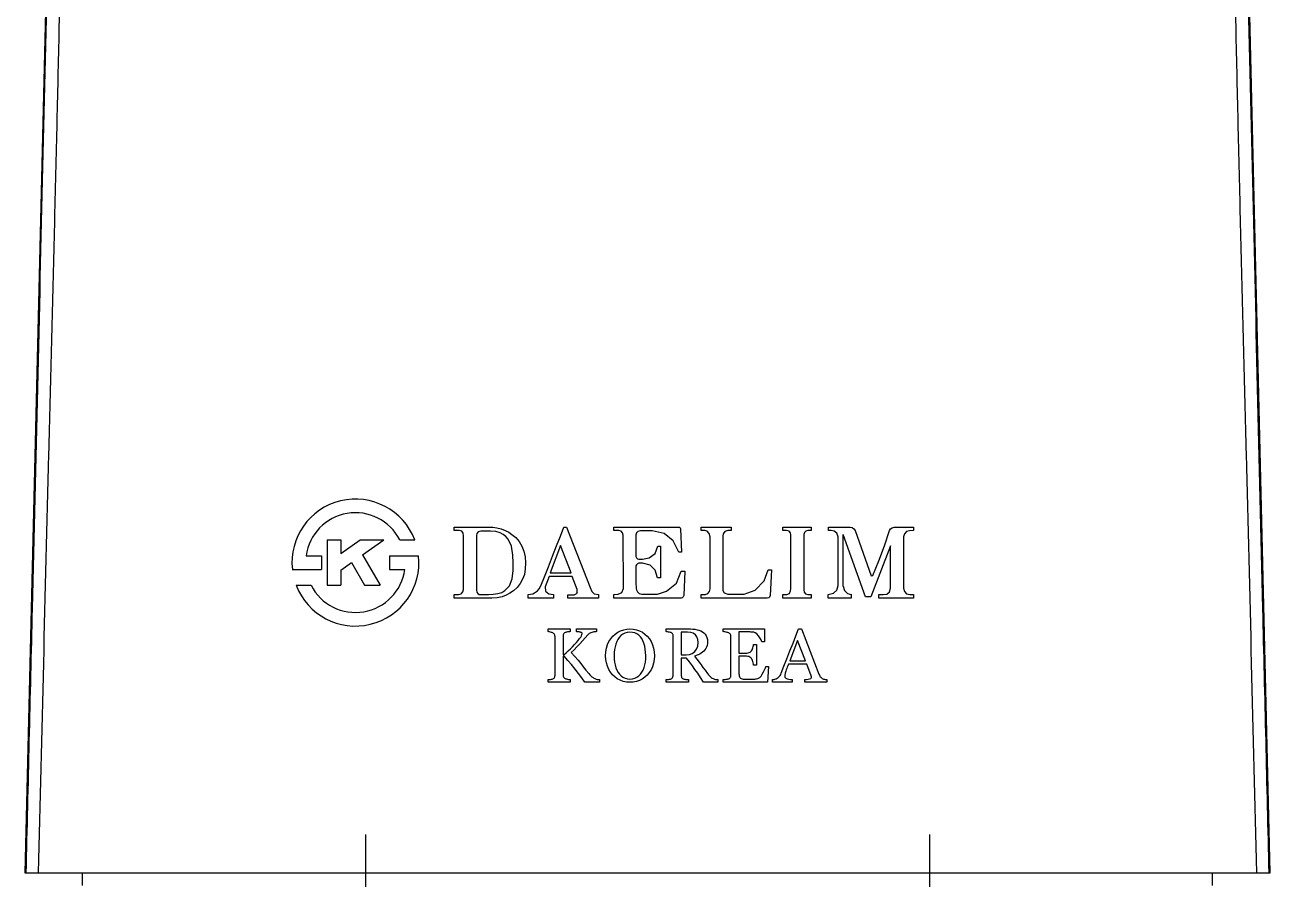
# Model space of a CAD drawing. Extents: x 8180 to 8774, y -5808 to -5388.
# Drawn here: x 8556.2 to 8605.23, y -5603.66 to -5570.02 of the extents above; entities that cross this region are included whole.
import ezdxf

# ---------------------------------------------------------------- set-up
doc = ezdxf.new("R2010")
doc.units = 0
doc.header["$LTSCALE"] = 7
doc.header["$MEASUREMENT"] = 0
doc.linetypes.add('CENTER', pattern=[2, 1.25, -0.25, 0.25, -0.25])
doc.layers.get('0').update_dxf_attribs({"color": 2, "linetype": 'CONTINUOUS'})
for name, color, linetype in [('CL', 1, 'CENTER'), ('DIM', 2, 'CONTINUOUS'), ('DWG', 7, 'CONTINUOUS')]:
    doc.layers.add(name, color=color, linetype=linetype)

msp = doc.modelspace()

# ---------------------------------------------------------------- linework, layer by layer
at = {"color": 7, "linetype": 'Continuous'}
for p, q in [((8558.466, -5603.908), (8558.466, -5603.407)), ((8602.966, -5603.908), (8602.966, -5603.407))]:
    msp.add_line(p, q, dxfattribs=at)
at = {"layer": 'CL'}
for p, q in [((8569.617, -5601.907), (8569.617, -5666.527)), ((8591.817, -5601.907), (8591.817, -5666.527))]:
    msp.add_line(p, q, dxfattribs=at)
at = {"layer": 'DIM'}
for p, q in [((8573.1, -5589.925), (8573.1, -5589.792)), ((8573.1, -5589.792), (8574.454, -5589.792)), ((8574.454, -5589.792), (8574.622, -5589.8)), ((8577.284, -5590.145), (8577.421, -5589.792)), ((8577.421, -5589.792), (8577.532, -5589.792)), ((8577.532, -5589.792), (8578.453, -5592.174)), ((8579.384, -5589.932), (8579.384, -5589.792)), ((8579.384, -5589.792), (8581.92, -5589.792)), ((8581.92, -5589.792), (8581.97, -5589.803)), ((8582.834, -5589.932), (8582.834, -5589.792)), ((8582.834, -5589.792), (8584.016, -5589.792)), ((8584.016, -5589.792), (8584.016, -5589.932)), ((8586.046, -5589.792), (8587.161, -5589.792)), ((8586.046, -5589.932), (8586.046, -5589.792)), ((8587.161, -5589.792), (8587.161, -5589.932)), ((8587.841, -5589.792), (8588.693, -5589.792)), ((8587.841, -5589.932), (8587.841, -5589.792)), ((8588.693, -5589.792), (8588.774, -5589.811)), ((8590.351, -5589.818), (8590.426, -5589.792)), ((8590.426, -5589.792), (8591.188, -5589.792)), ((8591.188, -5589.792), (8591.188, -5589.932)), ((8573.295, -5589.926), (8573.1, -5589.925)), ((8573.404, -5589.956), (8573.295, -5589.926)), ((8573.461, -5590.034), (8573.404, -5589.956)), ((8573.476, -5590.141), (8573.461, -5590.034)), ((8573.476, -5592.253), (8573.476, -5590.141)), ((8573.998, -5590.047), (8573.981, -5590.123)), ((8573.981, -5590.123), (8573.981, -5592.272)), ((8574.053, -5589.982), (8573.998, -5590.047)), ((8574.152, -5589.954), (8574.053, -5589.982)), ((8574.222, -5589.953), (8574.152, -5589.954)), ((8574.291, -5589.952), (8574.222, -5589.953)), ((8574.352, -5589.952), (8574.291, -5589.952)), ((8574.539, -5589.954), (8574.352, -5589.952)), ((8574.743, -5589.971), (8574.539, -5589.954)), ((8574.622, -5589.8), (8574.788, -5589.826)), ((8574.911, -5590.016), (8574.743, -5589.971)), ((8574.788, -5589.826), (8574.952, -5589.869)), ((8575.032, -5590.083), (8574.911, -5590.016)), ((8574.952, -5589.869), (8575.108, -5589.928)), ((8575.137, -5590.166), (8575.032, -5590.083)), ((8575.108, -5589.928), (8575.25, -5589.998)), ((8575.231, -5590.264), (8575.137, -5590.166)), ((8575.358, -5590.542), (8575.231, -5590.264)), ((8575.25, -5589.998), (8575.377, -5590.08)), ((8575.377, -5590.08), (8575.53, -5590.209)), ((8575.53, -5590.209), (8575.659, -5590.362)), ((8577.135, -5590.53), (8577.284, -5590.145)), ((8579.593, -5589.934), (8579.384, -5589.932)), ((8579.674, -5589.961), (8579.593, -5589.934)), ((8579.733, -5590.026), (8579.674, -5589.961)), ((8579.757, -5590.111), (8579.733, -5590.026)), ((8579.767, -5592.211), (8579.757, -5590.111)), ((8580.284, -5590.02), (8580.262, -5590.099)), ((8580.262, -5590.099), (8580.262, -5590.947)), ((8580.341, -5589.969), (8580.284, -5590.02)), ((8580.438, -5589.947), (8580.341, -5589.969)), ((8580.898, -5589.947), (8580.438, -5589.947)), ((8581.368, -5590.05), (8580.898, -5589.947)), ((8581.733, -5590.34), (8581.368, -5590.05)), ((8581.97, -5589.803), (8582, -5589.827)), ((8582, -5589.827), (8582.012, -5589.863)), ((8582.012, -5589.863), (8582.06, -5590.788)), ((8582.972, -5589.933), (8582.834, -5589.932)), ((8583.072, -5589.961), (8582.972, -5589.933)), ((8583.15, -5590.043), (8583.072, -5589.961)), ((8583.181, -5590.18), (8583.15, -5590.043)), ((8583.182, -5592.227), (8583.181, -5590.18)), ((8583.68, -5590.154), (8583.677, -5592.174)), ((8583.696, -5590.061), (8583.68, -5590.154)), ((8583.762, -5589.974), (8583.696, -5590.061)), ((8583.879, -5589.933), (8583.762, -5589.974)), ((8584.016, -5589.932), (8583.879, -5589.933)), ((8586.194, -5589.933), (8586.046, -5589.932)), ((8586.293, -5589.96), (8586.194, -5589.933)), ((8586.343, -5590.024), (8586.293, -5589.96)), ((8586.357, -5590.1), (8586.343, -5590.024)), ((8586.357, -5592.223), (8586.357, -5590.1)), ((8586.875, -5590.082), (8586.872, -5592.265)), ((8586.895, -5590.009), (8586.875, -5590.082)), ((8586.949, -5589.955), (8586.895, -5590.009)), ((8587.025, -5589.933), (8586.949, -5589.955)), ((8587.161, -5589.932), (8587.025, -5589.933)), ((8587.952, -5589.931), (8587.841, -5589.932)), ((8588.072, -5589.952), (8587.952, -5589.931)), ((8588.176, -5590.028), (8588.072, -5589.952)), ((8588.22, -5590.183), (8588.176, -5590.028)), ((8588.219, -5592.096), (8588.22, -5590.183)), ((8588.422, -5592.115), (8588.422, -5590.081)), ((8589.304, -5592.547), (8588.423, -5590.081)), ((8588.774, -5589.811), (8588.845, -5589.857)), ((8588.845, -5589.857), (8588.9, -5589.932)), ((8588.9, -5589.932), (8589.521, -5591.709)), ((8590.047, -5590.528), (8590.248, -5589.933)), ((8590.248, -5589.933), (8590.287, -5589.868)), ((8590.287, -5589.868), (8590.351, -5589.818)), ((8590.834, -5590.057), (8590.804, -5590.178)), ((8590.804, -5590.178), (8590.804, -5592.197)), ((8590.916, -5589.971), (8590.834, -5590.057)), ((8591.04, -5589.936), (8590.916, -5589.971)), ((8591.188, -5589.932), (8591.04, -5589.936)), ((8568.099, -5590.299), (8568.099, -5592.085)), ((8568.099, -5590.299), (8568.634, -5590.299)), ((8568.634, -5590.299), (8568.634, -5590.833)), ((8568.634, -5590.833), (8569.397, -5590.299)), ((8569.397, -5590.299), (8570.331, -5590.299)), ((8569.496, -5590.884), (8570.331, -5590.299)), ((8570.964, -5590.299), (8571.55, -5590.299)), ((8575.416, -5590.895), (8575.358, -5590.542)), ((8575.659, -5590.362), (8575.765, -5590.54)), ((8575.765, -5590.54), (8575.845, -5590.74)), ((8575.845, -5590.74), (8575.896, -5590.963)), ((8577.296, -5590.52), (8576.886, -5591.597)), ((8576.974, -5590.945), (8577.135, -5590.53)), ((8577.714, -5591.597), (8577.296, -5590.52)), ((8581.013, -5590.832), (8581.121, -5590.54)), ((8581.121, -5590.54), (8581.234, -5590.54)), ((8581.234, -5590.54), (8581.234, -5591.796)), ((8581.954, -5590.788), (8581.733, -5590.34)), ((8590.29, -5590.531), (8589.517, -5592.547)), ((8589.82, -5591.12), (8590.047, -5590.528)), ((8590.29, -5592.197), (8590.29, -5590.531)), ((8567.269, -5590.924), (8567.875, -5590.924)), ((8567.875, -5590.924), (8567.875, -5591.46)), ((8568.634, -5591.487), (8569.056, -5591.192)), ((8569.056, -5591.192), (8569.571, -5592.085)), ((8569.496, -5590.884), (8570.19, -5592.085)), ((8570.554, -5590.924), (8570.554, -5591.46)), ((8570.554, -5590.924), (8571.7, -5590.924)), ((8575.43, -5591.206), (8575.416, -5590.895)), ((8575.422, -5591.498), (8575.43, -5591.206)), ((8575.896, -5590.963), (8575.913, -5591.208)), ((8575.913, -5591.208), (8575.903, -5591.441)), ((8576.811, -5591.363), (8576.974, -5590.945)), ((8580.262, -5590.947), (8580.281, -5591.002)), ((8580.32, -5591.236), (8580.279, -5591.274)), ((8580.281, -5591.002), (8580.324, -5591.044)), ((8580.376, -5591.221), (8580.32, -5591.236)), ((8580.324, -5591.044), (8580.378, -5591.061)), ((8580.519, -5591.221), (8580.376, -5591.221)), ((8580.378, -5591.061), (8580.519, -5591.061)), ((8580.519, -5591.061), (8580.786, -5591.004)), ((8580.816, -5591.295), (8580.519, -5591.221)), ((8580.786, -5591.004), (8581.013, -5590.832)), ((8582.06, -5590.788), (8581.954, -5590.788)), ((8589.594, -5591.707), (8589.82, -5591.12)), ((8566.729, -5591.46), (8567.875, -5591.46)), ((8568.634, -5591.487), (8568.634, -5592.085)), ((8570.554, -5591.46), (8571.161, -5591.46)), ((8575.381, -5591.837), (8575.422, -5591.498)), ((8575.866, -5591.655), (8575.796, -5591.846)), ((8575.903, -5591.441), (8575.866, -5591.655)), ((8576.514, -5592.113), (8576.658, -5591.753)), ((8576.658, -5591.753), (8576.811, -5591.363)), ((8576.843, -5591.739), (8576.688, -5592.152)), ((8577.753, -5591.739), (8576.843, -5591.739)), ((8576.886, -5591.597), (8577.714, -5591.597)), ((8577.942, -5592.254), (8577.753, -5591.739)), ((8580.279, -5591.274), (8580.262, -5591.322)), ((8580.262, -5591.322), (8580.262, -5592.061)), ((8581.023, -5591.497), (8580.816, -5591.295)), ((8581.107, -5591.796), (8581.023, -5591.497)), ((8581.855, -5592.003), (8582.045, -5591.536)), ((8582.045, -5591.536), (8582.188, -5591.536)), ((8582.188, -5591.536), (8582.143, -5592.484)), ((8585.317, -5591.915), (8585.472, -5591.477)), ((8585.472, -5591.477), (8585.594, -5591.477)), ((8585.594, -5591.477), (8585.542, -5592.492)), ((8589.521, -5591.709), (8589.594, -5591.707)), ((8566.88, -5592.085), (8567.465, -5592.085)), ((8568.099, -5592.085), (8568.634, -5592.085)), ((8569.571, -5592.085), (8570.19, -5592.085)), ((8575.092, -5592.296), (8575.193, -5592.205)), ((8575.193, -5592.205), (8575.278, -5592.104)), ((8575.278, -5592.104), (8575.381, -5591.837)), ((8575.577, -5592.175), (8575.441, -5592.305)), ((8575.696, -5592.018), (8575.577, -5592.175)), ((8575.796, -5591.846), (8575.696, -5592.018)), ((8576.379, -5592.31), (8576.454, -5592.23)), ((8576.454, -5592.23), (8576.514, -5592.113)), ((8576.688, -5592.152), (8576.7, -5592.319)), ((8578.453, -5592.174), (8578.518, -5592.33)), ((8579.709, -5592.376), (8579.767, -5592.211)), ((8580.262, -5592.061), (8580.264, -5592.14)), ((8580.264, -5592.14), (8580.27, -5592.206)), ((8580.27, -5592.206), (8580.28, -5592.26)), ((8581.234, -5591.796), (8581.107, -5591.796)), ((8581.47, -5592.315), (8581.855, -5592.003)), ((8583.157, -5592.334), (8583.182, -5592.227)), ((8583.677, -5592.174), (8583.683, -5592.293)), ((8584.959, -5592.272), (8585.317, -5591.915)), ((8586.351, -5592.309), (8586.357, -5592.223)), ((8588.167, -5592.275), (8588.219, -5592.096)), ((8588.422, -5592.115), (8588.469, -5592.288)), ((8590.249, -5592.348), (8590.29, -5592.197)), ((8590.804, -5592.197), (8590.834, -5592.334)), ((8573.1, -5592.452), (8573.272, -5592.452)), ((8573.1, -5592.592), (8573.1, -5592.452)), ((8574.375, -5592.592), (8573.1, -5592.592)), ((8573.272, -5592.452), (8573.373, -5592.421)), ((8573.373, -5592.421), (8573.447, -5592.345)), ((8573.447, -5592.345), (8573.476, -5592.253)), ((8573.981, -5592.272), (8573.993, -5592.361)), ((8573.993, -5592.361), (8574.028, -5592.409)), ((8574.028, -5592.409), (8574.086, -5592.448)), ((8574.086, -5592.448), (8574.182, -5592.454)), ((8574.182, -5592.454), (8574.311, -5592.452)), ((8574.311, -5592.452), (8574.453, -5592.451)), ((8574.58, -5592.589), (8574.375, -5592.592)), ((8574.453, -5592.451), (8574.635, -5592.442)), ((8574.794, -5592.574), (8574.58, -5592.589)), ((8574.635, -5592.442), (8574.821, -5592.415)), ((8574.991, -5592.535), (8574.794, -5592.574)), ((8574.821, -5592.415), (8574.975, -5592.368)), ((8574.975, -5592.368), (8575.092, -5592.296)), ((8575.156, -5592.476), (8574.991, -5592.535)), ((8575.301, -5592.402), (8575.156, -5592.476)), ((8575.441, -5592.305), (8575.301, -5592.402)), ((8576.015, -5592.454), (8576.102, -5592.442)), ((8576.015, -5592.592), (8576.015, -5592.454)), ((8577.02, -5592.592), (8576.015, -5592.592)), ((8576.102, -5592.442), (8576.194, -5592.419)), ((8576.194, -5592.419), (8576.272, -5592.385)), ((8576.272, -5592.385), (8576.379, -5592.31)), ((8576.7, -5592.319), (8576.83, -5592.417)), ((8576.83, -5592.417), (8577.02, -5592.454)), ((8577.02, -5592.454), (8577.02, -5592.592)), ((8577.583, -5592.459), (8577.826, -5592.458)), ((8577.583, -5592.592), (8577.583, -5592.459)), ((8578.788, -5592.592), (8577.583, -5592.592)), ((8577.826, -5592.458), (8577.904, -5592.428)), ((8577.951, -5592.355), (8577.904, -5592.428)), ((8577.951, -5592.355), (8577.942, -5592.254)), ((8578.518, -5592.33), (8578.61, -5592.422)), ((8578.61, -5592.422), (8578.788, -5592.454)), ((8578.788, -5592.454), (8578.788, -5592.592)), ((8579.384, -5592.452), (8579.565, -5592.436)), ((8579.384, -5592.592), (8579.384, -5592.452)), ((8580.272, -5592.592), (8579.384, -5592.592)), ((8579.565, -5592.436), (8579.709, -5592.376)), ((8581.16, -5592.592), (8580.272, -5592.592)), ((8580.28, -5592.26), (8580.321, -5592.348)), ((8580.321, -5592.348), (8580.394, -5592.408)), ((8580.394, -5592.408), (8580.492, -5592.431)), ((8580.492, -5592.431), (8580.654, -5592.434)), ((8580.654, -5592.434), (8580.914, -5592.432)), ((8580.914, -5592.432), (8581.109, -5592.43)), ((8581.109, -5592.43), (8581.47, -5592.315)), ((8582.048, -5592.592), (8581.16, -5592.592)), ((8582.086, -5592.577), (8582.048, -5592.592)), ((8582.125, -5592.538), (8582.086, -5592.577)), ((8582.143, -5592.484), (8582.125, -5592.538)), ((8582.834, -5592.592), (8582.834, -5592.452)), ((8582.834, -5592.452), (8582.994, -5592.452)), ((8585.433, -5592.592), (8582.834, -5592.592)), ((8582.994, -5592.452), (8583.09, -5592.412)), ((8583.09, -5592.412), (8583.157, -5592.334)), ((8583.683, -5592.293), (8583.733, -5592.385)), ((8583.733, -5592.385), (8583.877, -5592.43)), ((8583.877, -5592.43), (8584.523, -5592.434)), ((8584.523, -5592.434), (8584.959, -5592.272)), ((8585.488, -5592.582), (8585.433, -5592.592)), ((8585.526, -5592.55), (8585.488, -5592.582)), ((8585.542, -5592.492), (8585.526, -5592.55)), ((8586.046, -5592.452), (8586.201, -5592.45)), ((8586.046, -5592.592), (8586.046, -5592.452)), ((8587.161, -5592.592), (8586.046, -5592.592)), ((8586.201, -5592.45), (8586.311, -5592.404)), ((8586.311, -5592.404), (8586.351, -5592.309)), ((8586.872, -5592.265), (8586.887, -5592.358)), ((8586.887, -5592.358), (8586.937, -5592.423)), ((8586.937, -5592.423), (8587.026, -5592.451)), ((8587.026, -5592.451), (8587.161, -5592.452)), ((8587.161, -5592.452), (8587.161, -5592.592)), ((8587.832, -5592.452), (8588.035, -5592.398)), ((8587.832, -5592.592), (8587.832, -5592.452)), ((8588.741, -5592.592), (8587.832, -5592.592)), ((8588.035, -5592.398), (8588.167, -5592.275)), ((8588.469, -5592.288), (8588.587, -5592.405)), ((8588.587, -5592.405), (8588.741, -5592.452)), ((8588.741, -5592.452), (8588.741, -5592.592)), ((8589.517, -5592.547), (8589.304, -5592.547)), ((8589.826, -5592.592), (8589.826, -5592.452)), ((8589.826, -5592.452), (8589.998, -5592.454)), ((8591.188, -5592.592), (8589.826, -5592.592)), ((8589.998, -5592.454), (8590.144, -5592.43)), ((8590.144, -5592.43), (8590.249, -5592.348)), ((8590.834, -5592.334), (8590.918, -5592.421)), ((8590.918, -5592.421), (8591.044, -5592.451)), ((8591.044, -5592.451), (8591.188, -5592.452)), ((8591.188, -5592.452), (8591.188, -5592.592)), ((8576.799, -5593.807), (8577.67, -5593.807)), ((8576.799, -5593.912), (8576.799, -5593.807)), ((8576.828, -5593.915), (8576.799, -5593.912)), ((8576.86, -5593.921), (8576.828, -5593.915)), ((8576.895, -5593.929), (8576.86, -5593.921)), ((8576.93, -5593.939), (8576.895, -5593.929)), ((8576.961, -5593.951), (8576.93, -5593.939)), ((8576.99, -5593.963), (8576.961, -5593.951)), ((8577.02, -5593.981), (8576.99, -5593.963)), ((8577.042, -5594.001), (8577.02, -5593.981)), ((8577.057, -5594.024), (8577.042, -5594.001)), ((8577.067, -5594.05), (8577.057, -5594.024)), ((8577.072, -5594.079), (8577.067, -5594.05)), ((8577.074, -5594.111), (8577.072, -5594.079)), ((8577.074, -5595.627), (8577.074, -5594.111)), ((8577.392, -5594.065), (8577.39, -5594.096)), ((8577.39, -5594.096), (8577.39, -5594.822)), ((8577.397, -5594.035), (8577.392, -5594.065)), ((8577.407, -5594.006), (8577.397, -5594.035)), ((8577.422, -5593.981), (8577.407, -5594.006)), ((8577.445, -5593.962), (8577.422, -5593.981)), ((8577.475, -5593.947), (8577.445, -5593.962)), ((8577.499, -5593.94), (8577.475, -5593.947)), ((8577.529, -5593.932), (8577.499, -5593.94)), ((8577.567, -5593.925), (8577.529, -5593.932)), ((8577.606, -5593.918), (8577.567, -5593.925)), ((8577.641, -5593.914), (8577.606, -5593.918)), ((8577.67, -5593.912), (8577.641, -5593.914)), ((8577.67, -5593.807), (8577.67, -5593.912)), ((8577.922, -5593.912), (8577.922, -5593.807)), ((8577.922, -5593.807), (8578.71, -5593.807)), ((8577.937, -5593.913), (8577.922, -5593.912)), ((8577.955, -5593.914), (8577.937, -5593.913)), ((8577.976, -5593.915), (8577.955, -5593.914)), ((8577.998, -5593.917), (8577.976, -5593.915)), ((8577.986, -5594.26), (8578.043, -5594.188)), ((8578.023, -5593.921), (8577.998, -5593.917)), ((8578.049, -5593.926), (8578.023, -5593.921)), ((8578.043, -5594.188), (8578.086, -5594.128)), ((8578.072, -5593.933), (8578.049, -5593.926)), ((8578.093, -5593.94), (8578.072, -5593.933)), ((8578.086, -5594.128), (8578.116, -5594.077)), ((8578.112, -5593.949), (8578.093, -5593.94)), ((8578.128, -5593.959), (8578.112, -5593.949)), ((8578.116, -5594.077), (8578.134, -5594.029)), ((8578.137, -5593.971), (8578.128, -5593.959)), ((8578.134, -5594.029), (8578.14, -5593.985)), ((8578.14, -5593.985), (8578.137, -5593.971)), ((8578.26, -5594.151), (8578.154, -5594.27)), ((8578.363, -5594.034), (8578.26, -5594.151)), ((8578.389, -5594.01), (8578.363, -5594.034)), ((8578.419, -5593.988), (8578.389, -5594.01)), ((8578.454, -5593.97), (8578.419, -5593.988)), ((8578.491, -5593.954), (8578.454, -5593.97)), ((8578.527, -5593.942), (8578.491, -5593.954)), ((8578.562, -5593.932), (8578.527, -5593.942)), ((8578.582, -5593.928), (8578.562, -5593.932)), ((8578.6, -5593.925), (8578.582, -5593.928)), ((8578.615, -5593.922), (8578.6, -5593.925)), ((8578.629, -5593.919), (8578.615, -5593.922)), ((8578.643, -5593.917), (8578.629, -5593.919)), ((8578.657, -5593.916), (8578.643, -5593.917)), ((8578.669, -5593.915), (8578.657, -5593.916)), ((8578.68, -5593.914), (8578.669, -5593.915)), ((8578.69, -5593.913), (8578.68, -5593.914)), ((8578.699, -5593.912), (8578.69, -5593.913)), ((8578.706, -5593.912), (8578.699, -5593.912)), ((8578.71, -5593.912), (8578.706, -5593.912)), ((8578.71, -5593.807), (8578.71, -5593.912)), ((8579.197, -5594.301), (8579.267, -5594.191)), ((8579.267, -5594.191), (8579.35, -5594.092)), ((8579.35, -5594.092), (8579.444, -5594.007)), ((8579.444, -5594.007), (8579.546, -5593.936)), ((8579.6, -5594.137), (8579.545, -5594.218)), ((8579.546, -5593.936), (8579.659, -5593.88)), ((8579.664, -5594.067), (8579.6, -5594.137)), ((8579.659, -5593.88), (8579.778, -5593.839)), ((8579.739, -5594.01), (8579.664, -5594.067)), ((8579.823, -5593.967), (8579.739, -5594.01)), ((8579.778, -5593.839), (8579.9, -5593.815)), ((8579.919, -5593.941), (8579.823, -5593.967)), ((8579.9, -5593.815), (8580.027, -5593.806)), ((8580.027, -5593.932), (8579.919, -5593.941)), ((8580.027, -5593.806), (8580.157, -5593.815)), ((8580.124, -5593.94), (8580.027, -5593.932)), ((8580.213, -5593.962), (8580.124, -5593.94)), ((8580.157, -5593.815), (8580.282, -5593.84)), ((8580.295, -5593.999), (8580.213, -5593.962)), ((8580.282, -5593.84), (8580.403, -5593.881)), ((8580.369, -5594.05), (8580.295, -5593.999)), ((8580.434, -5594.112), (8580.369, -5594.05)), ((8580.403, -5593.881), (8580.515, -5593.938)), ((8580.49, -5594.186), (8580.434, -5594.112)), ((8580.537, -5594.273), (8580.49, -5594.186)), ((8580.515, -5593.938), (8580.616, -5594.008)), ((8580.616, -5594.008), (8580.708, -5594.092)), ((8580.708, -5594.092), (8580.789, -5594.19)), ((8580.789, -5594.19), (8580.859, -5594.302)), ((8581.446, -5593.807), (8582.415, -5593.807)), ((8581.446, -5593.912), (8581.446, -5593.807)), ((8581.476, -5593.914), (8581.446, -5593.912)), ((8581.509, -5593.919), (8581.476, -5593.914)), ((8581.546, -5593.926), (8581.509, -5593.919)), ((8581.583, -5593.933), (8581.546, -5593.926)), ((8581.616, -5593.941), (8581.583, -5593.933)), ((8581.643, -5593.95), (8581.616, -5593.941)), ((8581.675, -5593.966), (8581.643, -5593.95)), ((8581.698, -5593.986), (8581.675, -5593.966)), ((8581.712, -5594.011), (8581.698, -5593.986)), ((8581.721, -5594.039), (8581.712, -5594.011)), ((8581.726, -5594.069), (8581.721, -5594.039)), ((8581.727, -5594.103), (8581.726, -5594.069)), ((8581.727, -5595.621), (8581.727, -5594.103)), ((8582.043, -5593.926), (8582.043, -5594.827)), ((8582.294, -5593.926), (8582.043, -5593.926)), ((8582.417, -5593.939), (8582.294, -5593.926)), ((8582.415, -5593.807), (8582.502, -5593.81)), ((8582.52, -5593.976), (8582.417, -5593.939)), ((8582.502, -5593.81), (8582.586, -5593.819)), ((8582.603, -5594.038), (8582.52, -5593.976)), ((8582.586, -5593.819), (8582.666, -5593.834)), ((8582.664, -5594.121), (8582.603, -5594.038)), ((8582.701, -5594.222), (8582.664, -5594.121)), ((8582.666, -5593.834), (8582.741, -5593.856)), ((8582.741, -5593.856), (8582.811, -5593.885)), ((8582.811, -5593.885), (8582.877, -5593.922)), ((8582.877, -5593.922), (8582.934, -5593.965)), ((8582.934, -5593.965), (8582.983, -5594.017)), ((8582.983, -5594.017), (8583.024, -5594.076)), ((8583.024, -5594.076), (8583.054, -5594.144)), ((8583.054, -5594.144), (8583.073, -5594.221)), ((8583.701, -5593.912), (8583.701, -5593.807)), ((8583.701, -5593.807), (8585.327, -5593.807)), ((8583.731, -5593.915), (8583.701, -5593.912)), ((8583.767, -5593.921), (8583.731, -5593.915)), ((8583.809, -5593.929), (8583.767, -5593.921)), ((8583.851, -5593.939), (8583.809, -5593.929)), ((8583.886, -5593.951), (8583.851, -5593.939)), ((8583.916, -5593.963), (8583.886, -5593.951)), ((8583.947, -5593.981), (8583.916, -5593.963)), ((8583.97, -5594.001), (8583.947, -5593.981)), ((8583.984, -5594.025), (8583.97, -5594.001)), ((8583.993, -5594.051), (8583.984, -5594.025)), ((8583.999, -5594.08), (8583.993, -5594.051)), ((8584.001, -5594.111), (8583.999, -5594.08)), ((8584.001, -5595.621), (8584.001, -5594.111)), ((8584.316, -5593.923), (8584.316, -5594.758)), ((8584.646, -5593.923), (8584.316, -5593.923)), ((8584.698, -5593.924), (8584.646, -5593.923)), ((8584.746, -5593.925), (8584.698, -5593.924)), ((8584.791, -5593.926), (8584.746, -5593.925)), ((8584.831, -5593.929), (8584.791, -5593.926)), ((8584.868, -5593.932), (8584.831, -5593.929)), ((8584.9, -5593.935), (8584.868, -5593.932)), ((8584.961, -5593.956), (8584.9, -5593.935)), ((8585.023, -5594.002), (8584.961, -5593.956)), ((8585.088, -5594.074), (8585.023, -5594.002)), ((8585.145, -5594.156), (8585.088, -5594.074)), ((8585.188, -5594.236), (8585.145, -5594.156)), ((8585.327, -5593.807), (8585.327, -5594.313)), ((8586.447, -5594.36), (8586.559, -5594.071)), ((8586.559, -5594.071), (8586.662, -5593.807)), ((8586.662, -5593.807), (8586.778, -5593.807)), ((8586.778, -5593.807), (8587.469, -5595.593)), ((8577.507, -5594.746), (8577.595, -5594.667)), ((8577.595, -5594.667), (8577.681, -5594.587)), ((8577.681, -5594.587), (8577.764, -5594.506)), ((8577.825, -5594.625), (8577.716, -5594.73)), ((8577.764, -5594.506), (8577.842, -5594.424)), ((8577.935, -5594.512), (8577.825, -5594.625)), ((8577.842, -5594.424), (8577.915, -5594.343)), ((8577.915, -5594.343), (8577.986, -5594.26)), ((8578.045, -5594.393), (8577.935, -5594.512)), ((8578.154, -5594.27), (8578.045, -5594.393)), ((8579.063, -5594.859), (8579.072, -5594.702)), ((8579.072, -5594.702), (8579.097, -5594.557)), ((8579.097, -5594.557), (8579.14, -5594.423)), ((8579.14, -5594.423), (8579.197, -5594.301)), ((8579.421, -5594.621), (8579.409, -5594.738)), ((8579.44, -5594.508), (8579.421, -5594.621)), ((8579.467, -5594.402), (8579.44, -5594.508)), ((8579.502, -5594.305), (8579.467, -5594.402)), ((8579.545, -5594.218), (8579.502, -5594.305)), ((8580.577, -5594.371), (8580.537, -5594.273)), ((8580.608, -5594.48), (8580.577, -5594.371)), ((8580.63, -5594.599), (8580.608, -5594.48)), ((8580.643, -5594.725), (8580.63, -5594.599)), ((8580.859, -5594.302), (8580.915, -5594.426)), ((8580.915, -5594.426), (8580.957, -5594.561)), ((8580.957, -5594.561), (8580.981, -5594.705)), ((8582.478, -5594.769), (8582.577, -5594.697)), ((8582.577, -5594.697), (8582.652, -5594.599)), ((8582.652, -5594.599), (8582.698, -5594.48)), ((8582.698, -5594.48), (8582.713, -5594.34)), ((8582.713, -5594.34), (8582.701, -5594.222)), ((8582.932, -5594.683), (8582.885, -5594.723)), ((8582.976, -5594.634), (8582.932, -5594.683)), ((8583.013, -5594.581), (8582.976, -5594.634)), ((8583.042, -5594.521), (8583.013, -5594.581)), ((8583.062, -5594.456), (8583.042, -5594.521)), ((8583.075, -5594.384), (8583.062, -5594.456)), ((8583.073, -5594.221), (8583.079, -5594.307)), ((8583.079, -5594.307), (8583.075, -5594.384)), ((8584.753, -5594.719), (8584.783, -5594.695)), ((8584.783, -5594.695), (8584.811, -5594.665)), ((8584.811, -5594.665), (8584.832, -5594.633)), ((8584.832, -5594.633), (8584.851, -5594.595)), ((8584.851, -5594.595), (8584.867, -5594.55)), ((8584.867, -5594.55), (8584.88, -5594.503)), ((8584.88, -5594.503), (8584.891, -5594.458)), ((8584.891, -5594.458), (8584.897, -5594.415)), ((8584.897, -5594.415), (8585.008, -5594.415)), ((8585.008, -5594.415), (8585.008, -5595.236)), ((8585.215, -5594.313), (8585.188, -5594.236)), ((8585.327, -5594.313), (8585.215, -5594.313)), ((8586.204, -5594.985), (8586.326, -5594.672)), ((8586.625, -5594.257), (8586.317, -5595.06)), ((8586.326, -5594.672), (8586.447, -5594.36)), ((8586.939, -5595.06), (8586.625, -5594.257)), ((8577.39, -5594.822), (8577.419, -5594.822)), ((8577.39, -5594.879), (8577.39, -5595.61)), ((8577.428, -5594.879), (8577.39, -5594.879)), ((8577.419, -5594.822), (8577.507, -5594.746)), ((8577.578, -5595.044), (8577.428, -5594.879)), ((8577.723, -5595.212), (8577.578, -5595.044)), ((8577.716, -5594.73), (8577.858, -5594.892)), ((8577.858, -5594.892), (8577.982, -5595.038)), ((8577.982, -5595.038), (8578.089, -5595.168)), ((8578.089, -5595.168), (8578.189, -5595.293)), ((8579.072, -5595.004), (8579.063, -5594.859)), ((8579.096, -5595.144), (8579.072, -5595.004)), ((8579.136, -5595.277), (8579.096, -5595.144)), ((8579.409, -5594.738), (8579.405, -5594.859)), ((8579.405, -5594.859), (8579.409, -5594.99)), ((8579.409, -5594.99), (8579.422, -5595.112)), ((8579.422, -5595.112), (8579.442, -5595.225)), ((8580.612, -5595.222), (8580.632, -5595.109)), ((8580.632, -5595.109), (8580.644, -5594.988)), ((8580.648, -5594.859), (8580.643, -5594.725)), ((8580.644, -5594.988), (8580.648, -5594.859)), ((8580.956, -5595.157), (8580.913, -5595.292)), ((8580.981, -5595.013), (8580.956, -5595.157)), ((8580.981, -5594.705), (8580.99, -5594.859)), ((8580.99, -5594.859), (8580.981, -5595.013)), ((8582.043, -5594.827), (8582.237, -5594.827)), ((8582.257, -5594.955), (8582.043, -5594.955)), ((8582.043, -5594.955), (8582.043, -5595.621)), ((8582.237, -5594.827), (8582.365, -5594.813)), ((8582.373, -5595.105), (8582.257, -5594.955)), ((8582.365, -5594.813), (8582.478, -5594.769)), ((8582.482, -5595.253), (8582.373, -5595.105)), ((8582.639, -5594.849), (8582.567, -5594.872)), ((8582.567, -5594.872), (8582.664, -5595.002)), ((8582.708, -5594.822), (8582.639, -5594.849)), ((8582.664, -5595.002), (8582.75, -5595.117)), ((8582.772, -5594.793), (8582.708, -5594.822)), ((8582.75, -5595.117), (8582.825, -5595.219)), ((8582.831, -5594.76), (8582.772, -5594.793)), ((8582.885, -5594.723), (8582.831, -5594.76)), ((8584.316, -5594.758), (8584.553, -5594.758)), ((8584.553, -5594.878), (8584.316, -5594.878)), ((8584.316, -5594.878), (8584.316, -5595.508)), ((8584.553, -5594.758), (8584.622, -5594.756)), ((8584.612, -5594.88), (8584.553, -5594.878)), ((8584.664, -5594.886), (8584.612, -5594.88)), ((8584.622, -5594.756), (8584.677, -5594.748)), ((8584.707, -5594.896), (8584.664, -5594.886)), ((8584.677, -5594.748), (8584.719, -5594.737)), ((8584.745, -5594.912), (8584.707, -5594.896)), ((8584.719, -5594.737), (8584.753, -5594.719)), ((8584.78, -5594.937), (8584.745, -5594.912)), ((8584.811, -5594.971), (8584.78, -5594.937)), ((8584.83, -5594.999), (8584.811, -5594.971)), ((8584.848, -5595.038), (8584.83, -5594.999)), ((8584.865, -5595.086), (8584.848, -5595.038)), ((8584.88, -5595.138), (8584.865, -5595.086)), ((8584.891, -5595.188), (8584.88, -5595.138)), ((8584.897, -5595.236), (8584.891, -5595.188)), ((8586.089, -5595.277), (8586.204, -5594.985)), ((8586.266, -5595.19), (8586.241, -5595.255)), ((8586.991, -5595.19), (8586.266, -5595.19)), ((8586.317, -5595.06), (8586.939, -5595.06)), ((8587.164, -5595.654), (8586.991, -5595.19)), ((8577.065, -5595.691), (8577.072, -5595.661)), ((8577.072, -5595.661), (8577.074, -5595.627)), ((8577.39, -5595.61), (8577.392, -5595.642)), ((8577.392, -5595.642), (8577.398, -5595.671)), ((8577.398, -5595.671), (8577.408, -5595.698)), ((8577.864, -5595.383), (8577.723, -5595.212)), ((8577.998, -5595.557), (8577.864, -5595.383)), ((8578.124, -5595.731), (8577.998, -5595.557)), ((8578.189, -5595.293), (8578.293, -5595.424)), ((8578.293, -5595.424), (8578.402, -5595.56)), ((8578.402, -5595.56), (8578.444, -5595.61)), ((8578.444, -5595.61), (8578.487, -5595.653)), ((8578.487, -5595.653), (8578.529, -5595.688)), ((8579.191, -5595.401), (8579.136, -5595.277)), ((8579.257, -5595.512), (8579.191, -5595.401)), ((8579.336, -5595.61), (8579.257, -5595.512)), ((8579.426, -5595.696), (8579.336, -5595.61)), ((8579.442, -5595.225), (8579.471, -5595.331)), ((8579.471, -5595.331), (8579.51, -5595.428)), ((8579.51, -5595.428), (8579.558, -5595.517)), ((8579.558, -5595.517), (8579.613, -5595.593)), ((8579.613, -5595.593), (8579.677, -5595.658)), ((8579.677, -5595.658), (8579.75, -5595.711)), ((8580.299, -5595.71), (8580.375, -5595.657)), ((8580.375, -5595.657), (8580.441, -5595.591)), ((8580.441, -5595.591), (8580.497, -5595.512)), ((8580.497, -5595.512), (8580.545, -5595.423)), ((8580.545, -5595.423), (8580.583, -5595.326)), ((8580.583, -5595.326), (8580.612, -5595.222)), ((8580.702, -5595.624), (8580.61, -5595.707)), ((8580.785, -5595.526), (8580.702, -5595.624)), ((8580.856, -5595.416), (8580.785, -5595.526)), ((8580.913, -5595.292), (8580.856, -5595.416)), ((8581.718, -5595.689), (8581.725, -5595.657)), ((8581.725, -5595.657), (8581.727, -5595.621)), ((8582.043, -5595.621), (8582.044, -5595.654)), ((8582.044, -5595.654), (8582.05, -5595.684)), ((8582.586, -5595.397), (8582.482, -5595.253)), ((8582.692, -5595.549), (8582.586, -5595.397)), ((8582.805, -5595.719), (8582.692, -5595.549)), ((8582.825, -5595.219), (8582.898, -5595.319)), ((8582.898, -5595.319), (8582.983, -5595.433)), ((8582.983, -5595.433), (8583.077, -5595.56)), ((8583.077, -5595.56), (8583.119, -5595.614)), ((8583.119, -5595.614), (8583.158, -5595.658)), ((8583.158, -5595.658), (8583.195, -5595.691)), ((8583.992, -5595.685), (8583.999, -5595.655)), ((8583.999, -5595.655), (8584.001, -5595.621)), ((8584.316, -5595.508), (8584.317, -5595.567)), ((8584.317, -5595.567), (8584.322, -5595.617)), ((8584.322, -5595.617), (8584.329, -5595.658)), ((8584.329, -5595.658), (8584.341, -5595.691)), ((8585.008, -5595.236), (8584.897, -5595.236)), ((8585.14, -5595.716), (8585.186, -5595.66)), ((8585.186, -5595.66), (8585.234, -5595.588)), ((8585.234, -5595.588), (8585.283, -5595.5)), ((8585.283, -5595.5), (8585.327, -5595.412)), ((8585.327, -5595.412), (8585.359, -5595.342)), ((8585.359, -5595.342), (8585.378, -5595.288)), ((8585.378, -5595.288), (8585.485, -5595.288)), ((8585.485, -5595.288), (8585.445, -5595.907)), ((8585.894, -5595.695), (8585.919, -5595.666)), ((8585.919, -5595.666), (8585.94, -5595.634)), ((8585.94, -5595.634), (8585.961, -5595.594)), ((8585.961, -5595.594), (8585.981, -5595.547)), ((8585.981, -5595.547), (8586.089, -5595.277)), ((8586.121, -5595.656), (8586.12, -5595.675)), ((8586.12, -5595.675), (8586.131, -5595.71)), ((8586.124, -5595.635), (8586.121, -5595.656)), ((8586.127, -5595.61), (8586.124, -5595.635)), ((8586.134, -5595.581), (8586.127, -5595.61)), ((8586.142, -5595.547), (8586.134, -5595.581)), ((8586.154, -5595.508), (8586.142, -5595.547)), ((8586.168, -5595.464), (8586.154, -5595.508)), ((8586.183, -5595.417), (8586.168, -5595.464)), ((8586.2, -5595.368), (8586.183, -5595.417)), ((8586.219, -5595.314), (8586.2, -5595.368)), ((8586.241, -5595.255), (8586.219, -5595.314)), ((8587.167, -5595.664), (8587.164, -5595.654)), ((8587.17, -5595.676), (8587.167, -5595.664)), ((8587.173, -5595.688), (8587.17, -5595.676)), ((8587.469, -5595.593), (8587.484, -5595.628)), ((8587.484, -5595.628), (8587.5, -5595.659)), ((8587.5, -5595.659), (8587.518, -5595.685)), ((8576.799, -5595.801), (8576.825, -5595.799)), ((8576.799, -5595.907), (8576.799, -5595.801)), ((8577.67, -5595.907), (8576.799, -5595.907)), ((8576.825, -5595.799), (8576.858, -5595.796)), ((8576.858, -5595.796), (8576.898, -5595.792)), ((8576.898, -5595.792), (8576.937, -5595.788)), ((8576.937, -5595.788), (8576.968, -5595.782)), ((8576.968, -5595.782), (8576.99, -5595.775)), ((8576.99, -5595.775), (8577.017, -5595.76)), ((8577.017, -5595.76), (8577.038, -5595.741)), ((8577.038, -5595.741), (8577.054, -5595.718)), ((8577.054, -5595.718), (8577.065, -5595.691)), ((8577.408, -5595.698), (8577.424, -5595.722)), ((8577.424, -5595.722), (8577.446, -5595.743)), ((8577.446, -5595.743), (8577.475, -5595.76)), ((8577.475, -5595.76), (8577.496, -5595.767)), ((8577.496, -5595.767), (8577.525, -5595.776)), ((8577.525, -5595.776), (8577.563, -5595.785)), ((8577.563, -5595.785), (8577.604, -5595.793)), ((8577.604, -5595.793), (8577.64, -5595.799)), ((8577.64, -5595.799), (8577.67, -5595.801)), ((8577.67, -5595.801), (8577.67, -5595.907)), ((8578.242, -5595.907), (8578.124, -5595.731)), ((8578.831, -5595.907), (8578.242, -5595.907)), ((8578.529, -5595.688), (8578.57, -5595.718)), ((8578.57, -5595.718), (8578.606, -5595.742)), ((8578.606, -5595.742), (8578.638, -5595.76)), ((8578.638, -5595.76), (8578.666, -5595.772)), ((8578.666, -5595.772), (8578.698, -5595.782)), ((8578.698, -5595.782), (8578.735, -5595.79)), ((8578.735, -5595.79), (8578.771, -5595.795)), ((8578.771, -5595.795), (8578.803, -5595.799)), ((8578.803, -5595.799), (8578.831, -5595.801)), ((8578.831, -5595.801), (8578.831, -5595.907)), ((8579.528, -5595.769), (8579.426, -5595.696)), ((8579.64, -5595.828), (8579.528, -5595.769)), ((8579.762, -5595.871), (8579.64, -5595.828)), ((8579.75, -5595.711), (8579.832, -5595.75)), ((8579.891, -5595.898), (8579.762, -5595.871)), ((8579.832, -5595.75), (8579.924, -5595.773)), ((8580.027, -5595.907), (8579.891, -5595.898)), ((8579.924, -5595.773), (8580.027, -5595.781)), ((8580.027, -5595.781), (8580.124, -5595.773)), ((8580.155, -5595.898), (8580.027, -5595.907)), ((8580.124, -5595.773), (8580.215, -5595.749)), ((8580.278, -5595.874), (8580.155, -5595.898)), ((8580.215, -5595.749), (8580.299, -5595.71)), ((8580.397, -5595.833), (8580.278, -5595.874)), ((8580.508, -5595.777), (8580.397, -5595.833)), ((8580.61, -5595.707), (8580.508, -5595.777)), ((8581.446, -5595.801), (8581.473, -5595.799)), ((8581.446, -5595.907), (8581.446, -5595.801)), ((8582.334, -5595.907), (8581.446, -5595.907)), ((8581.473, -5595.799), (8581.508, -5595.795)), ((8581.508, -5595.795), (8581.549, -5595.791)), ((8581.549, -5595.791), (8581.589, -5595.786)), ((8581.589, -5595.786), (8581.621, -5595.779)), ((8581.621, -5595.779), (8581.643, -5595.772)), ((8581.643, -5595.772), (8581.67, -5595.757)), ((8581.67, -5595.757), (8581.691, -5595.738)), ((8581.691, -5595.738), (8581.707, -5595.716)), ((8581.707, -5595.716), (8581.718, -5595.689)), ((8582.05, -5595.684), (8582.059, -5595.712)), ((8582.059, -5595.712), (8582.074, -5595.736)), ((8582.074, -5595.736), (8582.097, -5595.756)), ((8582.097, -5595.756), (8582.129, -5595.772)), ((8582.129, -5595.772), (8582.151, -5595.779)), ((8582.151, -5595.779), (8582.182, -5595.785)), ((8582.182, -5595.785), (8582.221, -5595.791)), ((8582.221, -5595.791), (8582.264, -5595.796)), ((8582.264, -5595.796), (8582.301, -5595.8)), ((8582.301, -5595.8), (8582.334, -5595.801)), ((8582.334, -5595.801), (8582.334, -5595.907)), ((8582.926, -5595.907), (8582.805, -5595.719)), ((8583.492, -5595.907), (8582.926, -5595.907)), ((8583.195, -5595.691), (8583.23, -5595.718)), ((8583.23, -5595.718), (8583.265, -5595.74)), ((8583.265, -5595.74), (8583.299, -5595.76)), ((8583.299, -5595.76), (8583.327, -5595.772)), ((8583.327, -5595.772), (8583.359, -5595.782)), ((8583.359, -5595.782), (8583.396, -5595.79)), ((8583.396, -5595.79), (8583.432, -5595.795)), ((8583.432, -5595.795), (8583.464, -5595.799)), ((8583.464, -5595.799), (8583.492, -5595.801)), ((8583.492, -5595.801), (8583.492, -5595.907)), ((8583.701, -5595.801), (8583.734, -5595.799)), ((8583.701, -5595.907), (8583.701, -5595.801)), ((8585.445, -5595.907), (8583.701, -5595.907)), ((8583.734, -5595.799), (8583.774, -5595.795)), ((8583.774, -5595.795), (8583.82, -5595.789)), ((8583.82, -5595.789), (8583.863, -5595.782)), ((8583.863, -5595.782), (8583.895, -5595.776)), ((8583.895, -5595.776), (8583.916, -5595.769)), ((8583.916, -5595.769), (8583.944, -5595.753)), ((8583.944, -5595.753), (8583.966, -5595.733)), ((8583.966, -5595.733), (8583.982, -5595.711)), ((8583.982, -5595.711), (8583.992, -5595.685)), ((8584.341, -5595.691), (8584.358, -5595.719)), ((8584.358, -5595.719), (8584.381, -5595.741)), ((8584.381, -5595.741), (8584.41, -5595.757)), ((8584.41, -5595.757), (8584.445, -5595.769)), ((8584.445, -5595.769), (8584.486, -5595.777)), ((8584.486, -5595.777), (8584.537, -5595.782)), ((8584.537, -5595.782), (8584.6, -5595.784)), ((8584.6, -5595.784), (8584.676, -5595.785)), ((8584.676, -5595.785), (8584.711, -5595.785)), ((8584.711, -5595.785), (8584.754, -5595.785)), ((8584.754, -5595.785), (8584.804, -5595.785)), ((8584.804, -5595.785), (8584.855, -5595.785)), ((8584.855, -5595.785), (8584.9, -5595.783)), ((8584.9, -5595.783), (8584.939, -5595.779)), ((8584.939, -5595.779), (8584.977, -5595.774)), ((8584.977, -5595.774), (8585.015, -5595.767)), ((8585.015, -5595.767), (8585.055, -5595.758)), ((8585.055, -5595.758), (8585.091, -5595.746)), ((8585.091, -5595.746), (8585.119, -5595.732)), ((8585.119, -5595.732), (8585.14, -5595.716)), ((8585.64, -5595.803), (8585.668, -5595.8)), ((8585.64, -5595.907), (8585.64, -5595.803)), ((8586.419, -5595.907), (8585.64, -5595.907)), ((8585.668, -5595.8), (8585.699, -5595.794)), ((8585.699, -5595.794), (8585.735, -5595.786)), ((8585.735, -5595.786), (8585.771, -5595.776)), ((8585.771, -5595.776), (8585.802, -5595.764)), ((8585.802, -5595.764), (8585.829, -5595.749)), ((8585.829, -5595.749), (8585.864, -5595.722)), ((8585.864, -5595.722), (8585.894, -5595.695)), ((8586.131, -5595.71), (8586.161, -5595.741)), ((8586.161, -5595.741), (8586.212, -5595.765)), ((8586.212, -5595.765), (8586.276, -5595.783)), ((8586.276, -5595.783), (8586.345, -5595.796)), ((8586.345, -5595.796), (8586.419, -5595.803)), ((8586.419, -5595.803), (8586.419, -5595.907)), ((8586.911, -5595.803), (8586.983, -5595.796)), ((8586.911, -5595.907), (8586.911, -5595.803)), ((8587.774, -5595.907), (8586.911, -5595.907)), ((8586.983, -5595.796), (8587.046, -5595.787)), ((8587.046, -5595.787), (8587.1, -5595.774)), ((8587.1, -5595.774), (8587.142, -5595.758)), ((8587.142, -5595.758), (8587.167, -5595.74)), ((8587.167, -5595.74), (8587.176, -5595.72)), ((8587.174, -5595.7), (8587.173, -5595.688)), ((8587.175, -5595.71), (8587.174, -5595.7)), ((8587.176, -5595.72), (8587.175, -5595.71)), ((8587.518, -5595.685), (8587.539, -5595.708)), ((8587.539, -5595.708), (8587.565, -5595.731)), ((8587.565, -5595.731), (8587.596, -5595.753)), ((8587.596, -5595.753), (8587.621, -5595.766)), ((8587.621, -5595.766), (8587.65, -5595.778)), ((8587.65, -5595.778), (8587.683, -5595.788)), ((8587.683, -5595.788), (8587.717, -5595.795)), ((8587.717, -5595.795), (8587.747, -5595.801)), ((8587.747, -5595.801), (8587.774, -5595.803)), ((8587.774, -5595.803), (8587.774, -5595.907))]:
    msp.add_line(p, q, dxfattribs=at)
for radius, start, end in [(2.5, 20.9248, 186.1506), (1.964, 27.0357, 172.1625), (2.5, 200.9248, 6.1506), (1.964, 207.0357, 352.1625)]:
    msp.add_arc((8569.215, -5591.192), radius, start, end, dxfattribs=at)
at = {"layer": 'DWG'}
for p, q in [((8558.028, -5526.317), (8556.197, -5603.407)), ((8556.197, -5603.407), (8605.235, -5603.407)), ((8556.549, -5603.407), (8556.549, -5603.407))]:
    msp.add_line(p, q, dxfattribs=at)
msp.add_lwpolyline([(8605.235, -5603.407), (8603.395, -5525.876), (8603.386, -5525.427)], dxfattribs=at)
for points, knots in [([(8556.248, -5603.407), (8556.33, -5599.941), (8556.551, -5590.674), (8556.837, -5578.576), (8557.105, -5567.386), (8557.295, -5559.862), (8557.443, -5554.301), (8557.549, -5550.584), (8557.614, -5548.447), (8557.667, -5546.79), (8557.71, -5545.643), (8557.74, -5544.947), (8557.782, -5544.452), (8557.824, -5543.98), (8557.888, -5543.242), (8557.97, -5542.319), (8558.034, -5541.58), (8558.067, -5541.21)], [0.1011368, 0.1011368, 0.1011368, 0.1011368, 0.2513791, 0.5028024, 0.6254962, 0.7364294, 0.8289407, 0.8665295, 0.8975671, 0.9215951, 0.9383324, 0.9473422, 0.9517716, 0.9598388, 0.9678646, 0.9838957, 1, 1, 1, 1]), ([(8603.366, -5541.21), (8603.398, -5541.58), (8603.463, -5542.319), (8603.544, -5543.242), (8603.609, -5543.98), (8603.65, -5544.452), (8603.693, -5544.947), (8603.722, -5545.642), (8603.765, -5546.79), (8603.819, -5548.446), (8603.883, -5550.583), (8603.989, -5554.301), (8604.137, -5559.861), (8604.328, -5567.385), (8604.596, -5578.575), (8604.882, -5590.673), (8605.102, -5599.94), (8605.184, -5603.407)], [0, 0, 0, 0, 0.0161055, 0.0321355, 0.0401613, 0.0482276, 0.0526592, 0.0616652, 0.0783992, 0.1024271, 0.1334655, 0.1710511, 0.2635616, 0.3744931, 0.4971866, 0.7486082, 0.8988631, 0.8988631, 0.8988631, 0.8988631]), ([(8559.052, -5542.976), (8559.001, -5543.315), (8558.925, -5543.823), (8558.828, -5544.5), (8558.756, -5545.006), (8558.683, -5545.512), (8558.628, -5545.892), (8558.588, -5546.144), (8558.572, -5546.271), (8558.525, -5546.405), (8558.479, -5546.585), (8558.435, -5546.851), (8558.391, -5547.226), (8558.346, -5547.718), (8558.279, -5548.597), (8558.198, -5549.965), (8558.103, -5551.919), (8558.007, -5554.269), (8557.87, -5558.099), (8557.704, -5563.596), (8557.552, -5569.496), (8557.439, -5574.625), (8557.337, -5578.677), (8557.232, -5582.79), (8557.095, -5588.29), (8556.923, -5595.161), (8556.788, -5600.658), (8556.721, -5603.407)], [0, 0, 0, 0, 0.016994, 0.025461, 0.033913, 0.042359, 0.050806, 0.052915, 0.055051, 0.05712, 0.059941, 0.064223, 0.070475, 0.078692, 0.088702, 0.11417, 0.146635, 0.185678, 0.23077, 0.33662, 0.458341, 0.523362, 0.590963, 0.659256, 0.727376, 0.86369, 1, 1, 1, 1]), ([(8604.712, -5603.407), (8604.644, -5600.658), (8604.509, -5595.161), (8604.338, -5588.29), (8604.2, -5582.79), (8604.095, -5578.677), (8603.993, -5574.625), (8603.88, -5569.496), (8603.728, -5563.596), (8603.563, -5558.099), (8603.425, -5554.269), (8603.329, -5551.919), (8603.235, -5549.965), (8603.154, -5548.597), (8603.086, -5547.718), (8603.042, -5547.226), (8602.997, -5546.85), (8602.954, -5546.584), (8602.908, -5546.405), (8602.861, -5546.271), (8602.844, -5546.144), (8602.804, -5545.892), (8602.749, -5545.512), (8602.676, -5545.006), (8602.605, -5544.5), (8602.507, -5543.823), (8602.431, -5543.315), (8602.38, -5542.976)], [0, 0, 0, 0, 0.136304, 0.272624, 0.340743, 0.409035, 0.47664, 0.541651, 0.663376, 0.769225, 0.814325, 0.853365, 0.885832, 0.911296, 0.921309, 0.929527, 0.935776, 0.940072, 0.942881, 0.94495, 0.947087, 0.949192, 0.957641, 0.966086, 0.974533, 0.983005, 1, 1, 1, 1])]:
    msp.add_open_spline(points, degree=3, knots=knots, dxfattribs=at)

doc.saveas('drawing.dxf')
